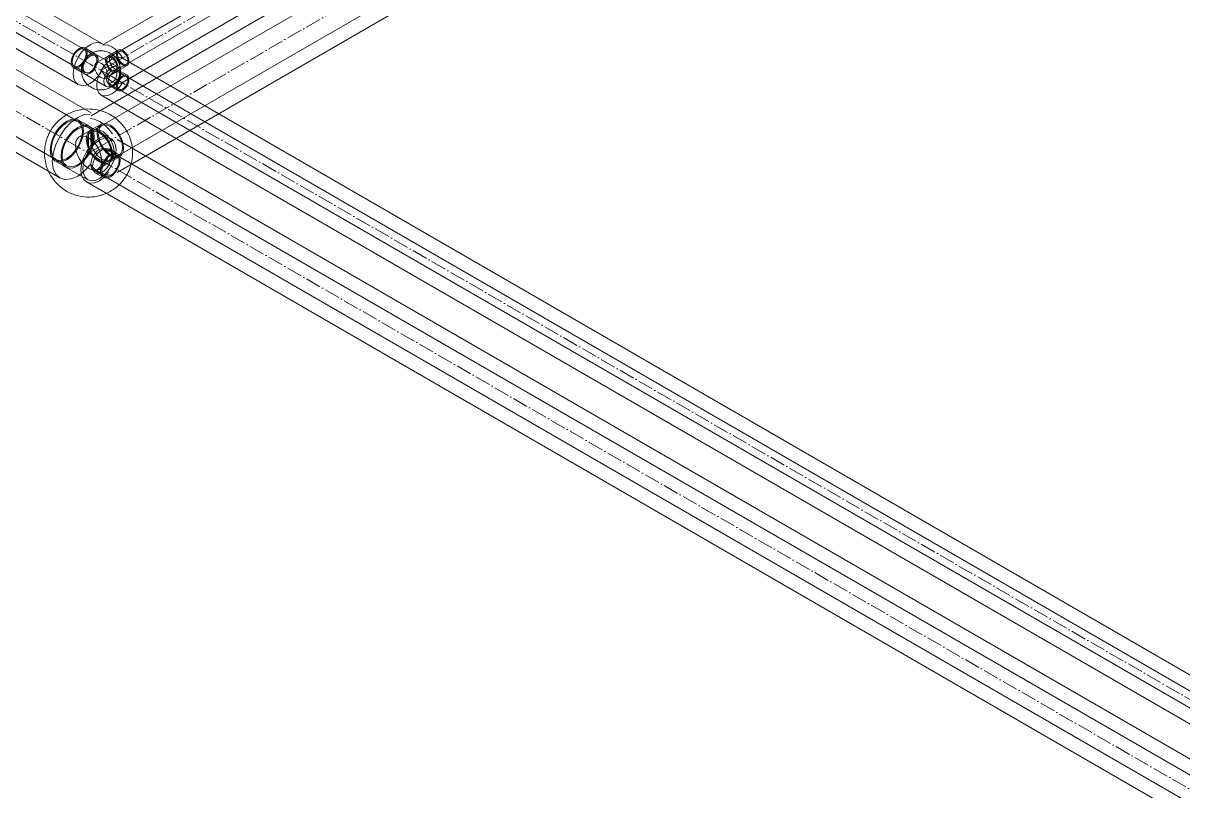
# Model space of a CAD drawing. Header units: millimetres. Extents: x -88595 to 880822, y -1054509 to -148035.
# Drawn here: x 384491 to 385244, y -326988 to -326490 of the extents above; entities that cross this region are included whole.
import ezdxf

# ---------------------------------------------------------------- set-up
doc = ezdxf.new("R2010")
doc.units = ezdxf.units.MM
doc.linetypes.add('$12$ADSK_Осевая', pattern=[14, 10, -2, 0, -2])
for name, color, linetype, lineweight in [('Изоляция', 7, 'Continuous', 18), ('Трубопровод', 7, 'Continuous', 18), ('Трубопроводы', 7, 'Continuous', 18)]:
    doc.layers.add(name, color=color, linetype=linetype, lineweight=lineweight)

# ---------------------------------------------------------------- blocks, each defined once
blk = doc.blocks.new('$0$ADSK_МедьПайка_Тройник - Тройник медный-3268774-В_ОВ3_1')
at = {"layer": 'Трубопроводы', "color": 134, "true_color": 0x00a6a6}
for p, q in [((15267.19, 7641.23), (15261.89, 7644.3)), ((15267.69, 7642.09), (15262.39, 7645.15)), ((15269.46, 7641.07), (15267.69, 7642.09)), ((15276.98, 7642.4), (15269.91, 7638.32)), ((15269.91, 7638.32), (15262.84, 7634.24)), ((15268.96, 7640.21), (15267.19, 7641.23)), ((15270.7, 7638.53), (15268.89, 7637.49)), ((15268.89, 7637.49), (15268.89, 7626.36)), ((15283.6, 7632.91), (15269.46, 7641.07)), ((15270.66, 7636.9), (15271.32, 7637.28)), ((15270.66, 7628.99), (15270.66, 7636.9)), ((15277.48, 7641.55), (15272.17, 7638.48)), ((15268.89, 7626.36), (15270.7, 7627.41)), ((15271.32, 7629.38), (15270.66, 7628.99)), ((15247.61, 7619.55), (15252.91, 7616.49)), ((15281.7, 7625.53), (15279.93, 7626.55)), ((15287, 7622.47), (15281.7, 7625.53)), ((15282.01, 7617.36), (15289.08, 7621.45)), ((15287.5, 7623.33), (15282.19, 7626.39)), ((15283.28, 7619.24), (15288.59, 7622.3)), ((15247.11, 7618.7), (15252.41, 7615.63)), ((15252.41, 7615.63), (15254.18, 7614.61)), ((15252.91, 7616.49), (15254.68, 7615.47)), ((15254.18, 7614.61), (15268.32, 7606.45)), ((15271.99, 7612.8), (15273.76, 7611.78)), ((15274.94, 7613.28), (15282.01, 7617.36)), ((15273.26, 7610.92), (15278.57, 7607.86)), ((15273.76, 7611.78), (15279.06, 7608.72))]:
    blk.add_line(p, q, dxfattribs=at)
for points in [[(15297.46, 7623.76, 0), (15297.44, 7624.77, 0), (15297.39, 7625.82, 0), (15297.29, 7626.92, 0), (15297.14, 7628.05, 0), (15296.93, 7629.24, 0), (15296.66, 7630.47, 0), (15296.32, 7631.74, 0), (15295.91, 7633.05, 0), (15295.4, 7634.41, 0), (15294.8, 7635.79, 0), (15294.1, 7637.2, 0), (15293.29, 7638.63, 0), (15292.35, 7640.06, 0), (15291.3, 7641.48, 0), (15290.12, 7642.88, 0), (15288.82, 7644.23, 0), (15287.4, 7645.52, 0), (15285.87, 7646.73, 0), (15284.25, 7647.85, 0), (15282.55, 7648.86, 0), (15280.78, 7649.74, 0), (15278.97, 7650.49, 0), (15277.15, 7651.11, 0), (15275.32, 7651.6, 0), (15273.52, 7651.95, 0), (15271.75, 7652.19, 0), (15270.03, 7652.31, 0), (15268.36, 7652.32, 0), (15266.77, 7652.25, 0), (15265.25, 7652.1, 0), (15263.81, 7651.87, 0), (15262.44, 7651.59, 0), (15261.15, 7651.26, 0), (15259.93, 7650.89, 0), (15258.78, 7650.48, 0), (15257.71, 7650.05, 0), (15256.69, 7649.59, 0), (15255.74, 7649.12, 0), (15254.84, 7648.64, 0), (15253.99, 7648.14, 0), (15253.2, 7647.63, 0), (15252.45, 7647.12, 0), (15251.74, 7646.61, 0), (15251.06, 7646.09, 0), (15250.43, 7645.56, 0), (15249.83, 7645.04, 0), (15249.25, 7644.51, 0), (15248.71, 7643.98, 0), (15248.19, 7643.45, 0), (15247.7, 7642.92, 0), (15247.23, 7642.39, 0), (15246.78, 7641.85, 0), (15246.35, 7641.31, 0), (15245.94, 7640.77, 0), (15245.54, 7640.23, 0), (15245.17, 7639.68, 0), (15244.8, 7639.12, 0), (15244.45, 7638.56, 0), (15244.12, 7637.99, 0), (15243.8, 7637.41, 0), (15243.49, 7636.83, 0), (15243.19, 7636.23, 0), (15242.9, 7635.63, 0), (15242.63, 7635.01, 0), (15242.37, 7634.38, 0), (15242.12, 7633.74, 0), (15241.88, 7633.08, 0), (15241.66, 7632.4, 0), (15241.45, 7631.7, 0), (15241.25, 7630.99, 0), (15241.07, 7630.25, 0), (15240.9, 7629.48, 0), (15240.75, 7628.69, 0), (15240.62, 7627.88, 0), (15240.51, 7627.03, 0), (15240.42, 7626.15, 0), (15240.36, 7625.24, 0), (15240.33, 7624.29, 0), (15240.32, 7623.76, 0)], [(15243.95, 7625.69, 0), (15244.32, 7629.13, 0), (15245.39, 7632.76, 0), (15247.11, 7636.33, 0), (15249.35, 7639.61, 0), (15251.95, 7642.36, 0), (15254.75, 7644.4, 0), (15257.54, 7645.59, 0), (15260.15, 7645.84, 0), (15262.39, 7645.15, 0), (15264.1, 7643.56, 0), (15265.18, 7641.18, 0), (15265.55, 7638.16, 0)], [(15264.85, 7637.76, 0), (15264.51, 7640.58, 0), (15263.5, 7642.81, 0), (15261.89, 7644.3, 0), (15259.8, 7644.94, 0), (15257.36, 7644.7, 0), (15254.75, 7643.59, 0), (15252.13, 7641.68, 0), (15249.7, 7639.11, 0), (15247.61, 7636.05, 0), (15246, 7632.71, 0), (15244.99, 7629.31, 0), (15244.65, 7626.09, 0)], [(15274.48, 7636.86, 0), (15274.77, 7639.25, 0), (15275.62, 7641.14, 0), (15276.98, 7642.4, 0), (15278.76, 7642.95, 0), (15280.82, 7642.75, 0), (15283.03, 7641.8, 0), (15285.25, 7640.19, 0), (15287.31, 7638.01, 0), (15289.08, 7635.42, 0), (15290.44, 7632.59, 0), (15291.3, 7629.71, 0), (15291.59, 7626.98, 0)], [(15290.89, 7627.39, 0), (15290.62, 7629.89, 0), (15289.84, 7632.53, 0), (15288.59, 7635.13, 0), (15286.96, 7637.51, 0), (15285.07, 7639.51, 0), (15283.03, 7641, 0), (15281, 7641.86, 0), (15279.11, 7642.05, 0), (15277.48, 7641.55, 0), (15276.23, 7640.39, 0), (15275.44, 7638.65, 0), (15275.18, 7636.46, 0)], [(15265.55, 7638.16, 0), (15265.18, 7634.72, 0), (15264.1, 7631.09, 0), (15262.39, 7627.52, 0), (15260.15, 7624.24, 0), (15257.54, 7621.49, 0), (15254.75, 7619.45, 0), (15251.95, 7618.26, 0), (15249.35, 7618.01, 0), (15247.11, 7618.7, 0), (15245.39, 7620.29, 0), (15244.32, 7622.67, 0), (15243.95, 7625.69, 0)], [(15244.65, 7626.09, 0), (15244.99, 7623.27, 0), (15246, 7621.04, 0), (15247.61, 7619.55, 0), (15249.7, 7618.91, 0), (15252.13, 7619.15, 0), (15254.75, 7620.26, 0), (15257.36, 7622.17, 0), (15259.8, 7624.74, 0), (15261.89, 7627.8, 0), (15263.5, 7631.14, 0), (15264.51, 7634.54, 0), (15264.85, 7637.76, 0)], [(15251.02, 7621.61, 0), (15251.39, 7625.05, 0), (15252.47, 7628.68, 0), (15254.18, 7632.25, 0), (15256.42, 7635.53, 0), (15259.02, 7638.28, 0), (15261.82, 7640.31, 0), (15264.62, 7641.5, 0), (15267.22, 7641.76, 0), (15269.46, 7641.07, 0), (15271.17, 7639.48, 0), (15272.25, 7637.09, 0), (15272.62, 7634.08, 0)], [(15272.62, 7634.08, 0), (15272.25, 7637.09, 0), (15271.17, 7639.48, 0), (15269.46, 7641.07, 0), (15267.22, 7641.76, 0), (15264.62, 7641.5, 0), (15261.82, 7640.31, 0), (15259.02, 7638.28, 0), (15256.42, 7635.53, 0), (15254.18, 7632.25, 0), (15252.47, 7628.68, 0), (15251.39, 7625.05, 0), (15251.02, 7621.61, 0)], [(15251.72, 7622.01, 0), (15252.06, 7625.23, 0), (15253.07, 7628.62, 0), (15254.68, 7631.97, 0), (15256.77, 7635.03, 0), (15259.21, 7637.6, 0), (15261.82, 7639.51, 0), (15264.43, 7640.62, 0), (15266.87, 7640.86, 0), (15268.96, 7640.21, 0), (15270.57, 7638.72, 0), (15271.58, 7636.49, 0), (15271.92, 7633.67, 0)], [(15277.45, 7618.82, 0), (15277.16, 7621.55, 0), (15276.3, 7624.42, 0), (15274.94, 7627.25, 0), (15273.17, 7629.85, 0), (15271.11, 7632.02, 0), (15268.89, 7633.64, 0), (15266.68, 7634.58, 0), (15264.61, 7634.79, 0), (15262.84, 7634.24, 0), (15261.48, 7632.98, 0), (15260.63, 7631.09, 0), (15260.33, 7628.7, 0)], [(15267.41, 7632.78, 0), (15267.7, 7635.17, 0), (15268.55, 7637.06, 0), (15269.91, 7638.32, 0), (15271.68, 7638.87, 0), (15273.75, 7638.66, 0), (15275.96, 7637.72, 0), (15278.18, 7636.11, 0), (15280.24, 7633.93, 0), (15282.01, 7631.34, 0), (15283.37, 7628.5, 0), (15284.23, 7625.63, 0), (15284.52, 7622.9, 0)], [(15284.52, 7622.9, 0), (15284.24, 7625.55, 0), (15283.43, 7628.34, 0), (15282.15, 7631.1, 0), (15280.46, 7633.65, 0), (15278.48, 7635.83, 0), (15276.34, 7637.49, 0), (15274.18, 7638.53, 0), (15272.13, 7638.89, 0), (15270.33, 7638.53, 0), (15268.89, 7637.49, 0)], [(15270.44, 7634.53, 0), (15270.46, 7636.36, 0), (15270.55, 7637.7, 0), (15270.7, 7638.53, 0)], [(15270.7, 7627.41, 0), (15270.55, 7629.89, 0), (15270.46, 7632.32, 0), (15270.44, 7634.53, 0)], [(15270.66, 7636.9, 0), (15271.7, 7638.16, 0), (15273.1, 7638.86, 0), (15274.77, 7638.97, 0), (15276.62, 7638.48, 0), (15278.54, 7637.42, 0), (15280.41, 7635.85, 0), (15282.11, 7633.86, 0), (15283.56, 7631.57, 0), (15284.66, 7629.12, 0), (15285.35, 7626.66, 0), (15285.59, 7624.33, 0)], [(15270.7, 7638.53, 0), (15271.04, 7637.93, 0), (15271.32, 7637.28, 0)], [(15271.32, 7637.28, 0), (15271.18, 7635.97, 0), (15271.14, 7634.13, 0)], [(15291.59, 7626.98, 0), (15291.3, 7624.6, 0), (15290.44, 7622.71, 0), (15289.08, 7621.45, 0), (15287.31, 7620.9, 0), (15285.25, 7621.1, 0), (15283.03, 7622.05, 0), (15280.82, 7623.66, 0), (15278.76, 7625.84, 0), (15276.98, 7628.43, 0), (15275.62, 7631.26, 0), (15274.77, 7634.14, 0), (15274.48, 7636.86, 0)], [(15275.18, 7636.46, 0), (15275.44, 7633.96, 0), (15276.23, 7631.32, 0), (15277.48, 7628.72, 0), (15279.11, 7626.34, 0), (15281, 7624.34, 0), (15283.03, 7622.85, 0), (15285.07, 7621.99, 0), (15286.96, 7621.8, 0), (15288.59, 7622.3, 0), (15289.84, 7623.46, 0), (15290.62, 7625.2, 0), (15290.89, 7627.39, 0)], [(15272.62, 7634.08, 0), (15272.25, 7630.64, 0), (15271.17, 7627.01, 0), (15269.46, 7623.43, 0), (15267.22, 7620.16, 0), (15264.62, 7617.41, 0), (15261.82, 7615.37, 0), (15259.02, 7614.18, 0), (15256.42, 7613.92, 0), (15254.18, 7614.61, 0), (15252.47, 7616.21, 0), (15251.39, 7618.59, 0), (15251.02, 7621.61, 0)], [(15251.02, 7621.61, 0), (15251.39, 7618.59, 0), (15252.47, 7616.21, 0), (15254.18, 7614.61, 0), (15256.42, 7613.92, 0), (15259.02, 7614.18, 0), (15261.82, 7615.37, 0), (15264.62, 7617.41, 0), (15267.22, 7620.16, 0), (15269.46, 7623.43, 0), (15271.17, 7627.01, 0), (15272.25, 7630.64, 0), (15272.62, 7634.08, 0)], [(15271.92, 7633.67, 0), (15271.58, 7630.46, 0), (15270.57, 7627.06, 0), (15268.96, 7623.72, 0), (15266.87, 7620.66, 0), (15264.43, 7618.09, 0), (15261.82, 7616.18, 0), (15259.21, 7615.07, 0), (15256.77, 7614.83, 0), (15254.68, 7615.47, 0), (15253.07, 7616.96, 0), (15252.06, 7619.19, 0), (15251.72, 7622.01, 0)], [(15260.33, 7628.7, 0), (15260.63, 7625.97, 0), (15261.48, 7623.1, 0), (15262.84, 7620.27, 0), (15264.61, 7617.67, 0), (15266.68, 7615.5, 0), (15268.89, 7613.88, 0), (15271.11, 7612.94, 0), (15273.17, 7612.73, 0), (15274.94, 7613.28, 0), (15276.3, 7614.54, 0), (15277.16, 7616.43, 0), (15277.45, 7618.82, 0)], [(15286.76, 7625.91, 0), (15286.4, 7628.93, 0), (15285.32, 7631.31, 0), (15283.6, 7632.91, 0), (15281.36, 7633.6, 0), (15278.76, 7633.34, 0), (15275.96, 7632.15, 0), (15273.17, 7630.11, 0), (15270.56, 7627.36, 0), (15268.32, 7624.09, 0), (15266.61, 7620.51, 0), (15265.53, 7616.88, 0), (15265.16, 7613.44, 0)], [(15265.16, 7613.44, 0), (15265.53, 7616.88, 0), (15266.61, 7620.51, 0), (15268.32, 7624.09, 0), (15270.56, 7627.36, 0), (15273.17, 7630.11, 0), (15275.96, 7632.15, 0), (15278.76, 7633.34, 0), (15281.36, 7633.6, 0), (15283.6, 7632.91, 0), (15285.32, 7631.31, 0), (15286.4, 7628.93, 0), (15286.76, 7625.91, 0)], [(15284.52, 7622.9, 0), (15284.23, 7620.51, 0), (15283.37, 7618.62, 0), (15282.01, 7617.36, 0), (15280.24, 7616.82, 0), (15278.18, 7617.02, 0), (15275.96, 7617.96, 0), (15273.75, 7619.58, 0), (15271.68, 7621.76, 0), (15269.91, 7624.35, 0), (15268.55, 7627.18, 0), (15267.7, 7630.06, 0), (15267.41, 7632.78, 0)], [(15285.59, 7624.33, 0), (15285.35, 7622.26, 0), (15284.66, 7620.6, 0), (15283.56, 7619.42, 0), (15282.11, 7618.8, 0), (15280.41, 7618.79, 0), (15278.54, 7619.37, 0), (15276.62, 7620.52, 0), (15274.77, 7622.17, 0), (15273.1, 7624.21, 0), (15271.7, 7626.53, 0), (15270.66, 7628.99, 0)], [(15271.32, 7629.38, 0), (15271.04, 7628.4, 0), (15270.7, 7627.41, 0)], [(15271.14, 7634.13, 0), (15271.18, 7631.86, 0), (15271.32, 7629.38, 0)], [(15240.32, 7623.76, 0), (15240.34, 7622.75, 0), (15240.4, 7621.7, 0), (15240.5, 7620.6, 0), (15240.65, 7619.47, 0), (15240.85, 7618.28, 0), (15241.12, 7617.05, 0), (15241.46, 7615.78, 0), (15241.87, 7614.47, 0), (15242.38, 7613.11, 0), (15242.98, 7611.73, 0), (15243.68, 7610.32, 0), (15244.5, 7608.89, 0), (15245.43, 7607.46, 0), (15246.48, 7606.04, 0), (15247.66, 7604.64, 0), (15248.96, 7603.29, 0), (15250.38, 7602, 0), (15251.91, 7600.79, 0), (15253.53, 7599.67, 0), (15255.24, 7598.66, 0), (15257, 7597.78, 0), (15258.81, 7597.03, 0), (15260.63, 7596.41, 0), (15262.46, 7595.92, 0), (15264.27, 7595.57, 0), (15266.04, 7595.33, 0), (15267.76, 7595.21, 0), (15269.42, 7595.19, 0), (15271.01, 7595.27, 0), (15272.53, 7595.42, 0), (15273.97, 7595.65, 0), (15275.34, 7595.93, 0), (15276.63, 7596.26, 0), (15277.85, 7596.63, 0), (15279, 7597.04, 0), (15280.08, 7597.47, 0), (15281.09, 7597.93, 0), (15282.04, 7598.4, 0), (15282.94, 7598.88, 0), (15283.79, 7599.38, 0), (15284.59, 7599.89, 0), (15285.34, 7600.4, 0), (15286.05, 7600.91, 0), (15286.72, 7601.43, 0), (15287.35, 7601.96, 0), (15287.96, 7602.48, 0), (15288.53, 7603.01, 0), (15289.07, 7603.54, 0), (15289.59, 7604.07, 0), (15290.08, 7604.6, 0), (15290.55, 7605.13, 0), (15291, 7605.67, 0), (15291.43, 7606.21, 0), (15291.84, 7606.75, 0), (15292.24, 7607.29, 0), (15292.62, 7607.84, 0), (15292.98, 7608.4, 0), (15293.33, 7608.96, 0), (15293.66, 7609.53, 0), (15293.99, 7610.11, 0), (15294.3, 7610.69, 0), (15294.59, 7611.28, 0), (15294.88, 7611.89, 0), (15295.15, 7612.51, 0), (15295.41, 7613.14, 0), (15295.66, 7613.78, 0), (15295.9, 7614.44, 0), (15296.12, 7615.12, 0), (15296.33, 7615.82, 0), (15296.53, 7616.53, 0), (15296.71, 7617.27, 0), (15296.88, 7618.04, 0), (15297.03, 7618.83, 0), (15297.16, 7619.64, 0), (15297.27, 7620.49, 0), (15297.36, 7621.37, 0), (15297.42, 7622.28, 0), (15297.46, 7623.23, 0), (15297.46, 7623.76, 0)], [(15265.16, 7613.44, 0), (15265.53, 7610.43, 0), (15266.61, 7608.04, 0), (15268.32, 7606.45, 0), (15270.56, 7605.76, 0), (15273.17, 7606.02, 0), (15275.96, 7607.21, 0), (15278.76, 7609.24, 0), (15281.36, 7611.99, 0), (15283.6, 7615.27, 0), (15285.32, 7618.84, 0), (15286.4, 7622.47, 0), (15286.76, 7625.91, 0)], [(15286.76, 7625.91, 0), (15286.4, 7622.47, 0), (15285.32, 7618.84, 0), (15283.6, 7615.27, 0), (15281.36, 7611.99, 0), (15278.76, 7609.24, 0), (15275.96, 7607.21, 0), (15273.17, 7606.02, 0), (15270.56, 7605.76, 0), (15268.32, 7606.45, 0), (15266.61, 7608.04, 0), (15265.53, 7610.43, 0), (15265.16, 7613.44, 0)], [(15268.89, 7626.36, 0), (15270.33, 7623.66, 0), (15272.13, 7621.22, 0), (15274.18, 7619.21, 0), (15276.34, 7617.75, 0), (15278.48, 7616.95, 0), (15280.46, 7616.84, 0), (15282.15, 7617.44, 0), (15283.43, 7618.72, 0), (15284.24, 7620.58, 0), (15284.52, 7622.9, 0)], [(15281.58, 7622.92, 0), (15281.39, 7624.49, 0), (15280.82, 7625.73, 0), (15279.93, 7626.55, 0), (15278.77, 7626.91, 0), (15277.42, 7626.78, 0), (15275.96, 7626.16, 0), (15274.51, 7625.1, 0), (15273.15, 7623.67, 0), (15271.99, 7621.97, 0), (15271.1, 7620.11, 0), (15270.54, 7618.22, 0), (15270.35, 7616.44, 0)], [(15270.35, 7616.44, 0), (15270.54, 7614.87, 0), (15271.1, 7613.63, 0), (15271.99, 7612.8, 0), (15273.15, 7612.44, 0), (15274.51, 7612.58, 0), (15275.96, 7613.19, 0), (15277.42, 7614.25, 0), (15278.77, 7615.68, 0), (15279.93, 7617.39, 0), (15280.82, 7619.24, 0), (15281.39, 7621.13, 0), (15281.58, 7622.92, 0)], [(15271.42, 7615.01, 0), (15271.8, 7617.72, 0), (15272.89, 7620.55, 0), (15274.57, 7623.15, 0), (15276.63, 7625.2, 0), (15278.83, 7626.47, 0), (15280.89, 7626.79, 0), (15282.57, 7626.14, 0), (15283.66, 7624.57, 0), (15284.04, 7622.3, 0)], [(15284.04, 7622.3, 0), (15283.66, 7619.59, 0), (15282.57, 7616.76, 0), (15280.89, 7614.17, 0), (15278.83, 7612.11, 0), (15276.63, 7610.84, 0), (15274.57, 7610.52, 0), (15272.89, 7611.18, 0), (15271.8, 7612.74, 0), (15271.42, 7615.01, 0)], [(15289.35, 7619.24, 0), (15289.13, 7621, 0), (15288.5, 7622.4, 0), (15287.5, 7623.33, 0), (15286.19, 7623.73, 0), (15284.67, 7623.58, 0), (15283.03, 7622.89, 0), (15281.4, 7621.69, 0), (15279.88, 7620.09, 0), (15278.57, 7618.17, 0), (15277.56, 7616.08, 0), (15276.93, 7613.96, 0), (15276.72, 7611.95, 0)], [(15277.42, 7612.35, 0), (15277.61, 7614.14, 0), (15278.17, 7616.03, 0), (15279.06, 7617.89, 0), (15280.23, 7619.59, 0), (15281.58, 7621.02, 0), (15283.03, 7622.08, 0), (15284.49, 7622.7, 0), (15285.84, 7622.83, 0), (15287, 7622.47, 0), (15287.9, 7621.64, 0), (15288.46, 7620.4, 0), (15288.65, 7618.84, 0)], [(15276.72, 7611.95, 0), (15276.93, 7610.19, 0), (15277.56, 7608.79, 0), (15278.57, 7607.86, 0), (15279.88, 7607.46, 0), (15281.4, 7607.61, 0), (15283.03, 7608.3, 0), (15284.67, 7609.5, 0), (15286.19, 7611.1, 0), (15287.5, 7613.02, 0), (15288.5, 7615.11, 0), (15289.13, 7617.23, 0), (15289.35, 7619.24, 0)], [(15288.65, 7618.84, 0), (15288.46, 7617.05, 0), (15287.9, 7615.16, 0), (15287, 7613.3, 0), (15285.84, 7611.6, 0), (15284.49, 7610.17, 0), (15283.03, 7609.11, 0), (15281.58, 7608.49, 0), (15280.23, 7608.36, 0), (15279.06, 7608.72, 0), (15278.17, 7609.55, 0), (15277.61, 7610.79, 0), (15277.42, 7612.35, 0)]]:
    blk.add_polyline3d(points, dxfattribs=at)
blk = doc.blocks.new('$0$ADSK_МедьПайка_Тройник - Тройник медный-3268760-В_ОВ3_1')
at = {"layer": 'Трубопроводы', "color": 190, "true_color": 0x8000ff}
for p, q in [((15271.23, 7687.97), (15265.93, 7691.03)), ((15271.73, 7688.83), (15266.42, 7691.89)), ((15273, 7686.95), (15271.23, 7687.97)), ((15273.49, 7687.81), (15271.73, 7688.83)), ((15287.64, 7679.64), (15273.49, 7687.81)), ((15288.16, 7690.52), (15281.09, 7686.43)), ((15288.66, 7689.66), (15283.35, 7686.6)), ((15259.58, 7680.04), (15264.88, 7676.97)), ((15281.09, 7686.43), (15274.02, 7682.35)), ((15286.84, 7676.47), (15293.91, 7680.56)), ((15288.11, 7678.35), (15293.42, 7681.41)), ((15259.08, 7679.18), (15264.39, 7676.12)), ((15264.39, 7676.12), (15266.15, 7675.1)), ((15264.88, 7676.97), (15266.65, 7675.95)), ((15266.15, 7675.1), (15280.3, 7666.93)), ((15279.77, 7672.39), (15286.84, 7676.47)), ((15288.11, 7676.39), (15286.35, 7677.41)), ((15293.42, 7673.33), (15288.11, 7676.39)), ((15293.91, 7674.19), (15288.61, 7677.25)), ((15289.59, 7675.97), (15288.89, 7678.01)), ((15281.59, 7669.17), (15283.35, 7668.15)), ((15282.34, 7666.66), (15284.46, 7667.07)), ((15282.86, 7667.29), (15288.16, 7664.23)), ((15283.35, 7668.15), (15288.66, 7665.08))]:
    blk.add_line(p, q, dxfattribs=at)
for points in [[(15257.56, 7682.54, 0), (15257.74, 7684.19, 0), (15258.26, 7685.94, 0), (15259.08, 7687.65, 0), (15260.16, 7689.23, 0), (15261.41, 7690.55, 0), (15262.75, 7691.53, 0), (15264.1, 7692.1, 0), (15265.35, 7692.22, 0), (15266.42, 7691.89, 0), (15267.25, 7691.13, 0), (15267.77, 7689.98, 0), (15267.94, 7688.53, 0)], [(15267.94, 7688.53, 0), (15267.77, 7686.88, 0), (15267.25, 7685.13, 0), (15266.42, 7683.42, 0), (15265.35, 7681.84, 0), (15264.1, 7680.52, 0), (15262.75, 7679.54, 0), (15261.41, 7678.97, 0), (15260.16, 7678.85, 0), (15259.08, 7679.18, 0), (15258.26, 7679.94, 0), (15257.74, 7681.09, 0), (15257.56, 7682.54, 0)], [(15267.24, 7688.13, 0), (15267.09, 7689.38, 0), (15266.64, 7690.37, 0), (15265.93, 7691.03, 0), (15265, 7691.32, 0), (15263.91, 7691.21, 0), (15262.75, 7690.72, 0), (15261.59, 7689.87, 0), (15260.51, 7688.73, 0), (15259.58, 7687.37, 0), (15258.86, 7685.88, 0), (15258.42, 7684.37, 0), (15258.26, 7682.94, 0)], [(15258.26, 7682.94, 0), (15258.42, 7681.69, 0), (15258.86, 7680.7, 0), (15259.58, 7680.04, 0), (15260.51, 7679.75, 0), (15261.59, 7679.86, 0), (15262.75, 7680.35, 0), (15263.91, 7681.2, 0), (15265, 7682.34, 0), (15265.93, 7683.7, 0), (15266.64, 7685.19, 0), (15267.09, 7686.7, 0), (15267.24, 7688.13, 0)], [(15289.59, 7677.37, 0), (15289.59, 7677.82, 0), (15289.56, 7678.29, 0), (15289.52, 7678.77, 0), (15289.45, 7679.28, 0), (15289.36, 7679.81, 0), (15289.24, 7680.35, 0), (15289.09, 7680.92, 0), (15288.9, 7681.5, 0), (15288.68, 7682.1, 0), (15288.41, 7682.72, 0), (15288.1, 7683.35, 0), (15287.74, 7683.98, 0), (15287.32, 7684.62, 0), (15286.86, 7685.25, 0), (15286.33, 7685.87, 0), (15285.75, 7686.47, 0), (15285.12, 7687.04, 0), (15284.44, 7687.58, 0), (15283.72, 7688.08, 0), (15282.96, 7688.53, 0), (15282.18, 7688.92, 0), (15281.38, 7689.25, 0), (15280.57, 7689.53, 0), (15279.75, 7689.74, 0), (15278.95, 7689.9, 0), (15278.16, 7690.01, 0), (15277.4, 7690.06, 0), (15276.66, 7690.07, 0), (15275.95, 7690.04, 0), (15275.28, 7689.97, 0), (15274.64, 7689.87, 0), (15274.03, 7689.74, 0), (15273.45, 7689.6, 0), (15272.91, 7689.43, 0), (15272.4, 7689.25, 0), (15271.92, 7689.06, 0), (15271.47, 7688.85, 0), (15271.05, 7688.64, 0), (15270.65, 7688.43, 0), (15270.27, 7688.21, 0), (15269.92, 7687.98, 0), (15269.58, 7687.76, 0), (15269.27, 7687.53, 0), (15268.97, 7687.3, 0), (15268.69, 7687.06, 0), (15268.42, 7686.83, 0), (15268.17, 7686.6, 0), (15267.92, 7686.36, 0), (15267.69, 7686.13, 0), (15267.48, 7685.89, 0), (15267.27, 7685.65, 0), (15267.07, 7685.41, 0), (15266.88, 7685.17, 0), (15266.69, 7684.93, 0), (15266.52, 7684.69, 0), (15266.35, 7684.45, 0), (15266.19, 7684.2, 0), (15266.03, 7683.95, 0), (15265.88, 7683.7, 0), (15265.74, 7683.44, 0), (15265.6, 7683.18, 0), (15265.47, 7682.92, 0), (15265.34, 7682.65, 0), (15265.22, 7682.37, 0), (15265.11, 7682.09, 0), (15264.99, 7681.81, 0), (15264.89, 7681.51, 0), (15264.79, 7681.21, 0), (15264.7, 7680.9, 0), (15264.61, 7680.58, 0), (15264.53, 7680.25, 0), (15264.45, 7679.91, 0), (15264.39, 7679.56, 0), (15264.33, 7679.2, 0), (15264.28, 7678.82, 0), (15264.24, 7678.43, 0), (15264.21, 7678.03, 0), (15264.2, 7677.61, 0), (15264.19, 7677.37, 0)], [(15264.63, 7678.46, 0), (15264.81, 7680.11, 0), (15265.33, 7681.85, 0), (15266.15, 7683.57, 0), (15267.23, 7685.15, 0), (15268.48, 7686.47, 0), (15269.82, 7687.45, 0), (15271.17, 7688.02, 0), (15272.42, 7688.14, 0), (15273.49, 7687.81, 0), (15274.32, 7687.04, 0), (15274.84, 7685.9, 0), (15275.01, 7684.45, 0)], [(15275.01, 7684.45, 0), (15274.84, 7685.9, 0), (15274.32, 7687.04, 0), (15273.49, 7687.81, 0), (15272.42, 7688.14, 0), (15271.17, 7688.02, 0), (15269.82, 7687.45, 0), (15268.48, 7686.47, 0), (15267.23, 7685.15, 0), (15266.15, 7683.57, 0), (15265.33, 7681.85, 0), (15264.81, 7680.11, 0), (15264.63, 7678.46, 0)], [(15265.33, 7678.86, 0), (15265.49, 7680.29, 0), (15265.94, 7681.8, 0), (15266.65, 7683.29, 0), (15267.58, 7684.65, 0), (15268.66, 7685.79, 0), (15269.82, 7686.64, 0), (15270.99, 7687.13, 0), (15272.07, 7687.24, 0), (15273, 7686.95, 0), (15273.71, 7686.29, 0), (15274.16, 7685.3, 0), (15274.31, 7684.05, 0)], [(15286.97, 7687.88, 0), (15287.11, 7689.02, 0), (15287.52, 7689.92, 0), (15288.16, 7690.52, 0), (15289, 7690.78, 0), (15289.98, 7690.68, 0), (15291.04, 7690.23, 0), (15292.09, 7689.46, 0), (15293.07, 7688.43, 0), (15293.91, 7687.2, 0), (15294.56, 7685.85, 0), (15294.96, 7684.48, 0), (15295.1, 7683.19, 0)], [(15295.1, 7683.19, 0), (15294.96, 7682.05, 0), (15294.56, 7681.16, 0), (15293.91, 7680.56, 0), (15293.07, 7680.3, 0), (15292.09, 7680.39, 0), (15291.04, 7680.84, 0), (15289.98, 7681.61, 0), (15289, 7682.64, 0), (15288.16, 7683.88, 0), (15287.52, 7685.22, 0), (15287.11, 7686.59, 0), (15286.97, 7687.88, 0)], [(15294.4, 7683.59, 0), (15294.29, 7684.66, 0), (15293.95, 7685.8, 0), (15293.42, 7686.91, 0), (15292.72, 7687.93, 0), (15291.91, 7688.79, 0), (15291.04, 7689.42, 0), (15290.17, 7689.79, 0), (15289.35, 7689.87, 0), (15288.66, 7689.66, 0), (15288.12, 7689.16, 0), (15287.79, 7688.42, 0), (15287.67, 7687.48, 0)], [(15287.67, 7687.48, 0), (15287.79, 7686.41, 0), (15288.12, 7685.28, 0), (15288.66, 7684.16, 0), (15289.35, 7683.14, 0), (15290.17, 7682.28, 0), (15291.04, 7681.65, 0), (15291.91, 7681.28, 0), (15292.72, 7681.2, 0), (15293.42, 7681.41, 0), (15293.95, 7681.91, 0), (15294.29, 7682.65, 0), (15294.4, 7683.59, 0)], [(15275.01, 7684.45, 0), (15274.84, 7682.8, 0), (15274.32, 7681.05, 0), (15273.49, 7679.33, 0), (15272.42, 7677.76, 0), (15271.17, 7676.44, 0), (15269.82, 7675.46, 0), (15268.48, 7674.89, 0), (15267.23, 7674.76, 0), (15266.15, 7675.1, 0), (15265.33, 7675.86, 0), (15264.81, 7677.01, 0), (15264.63, 7678.46, 0)], [(15264.63, 7678.46, 0), (15264.81, 7677.01, 0), (15265.33, 7675.86, 0), (15266.15, 7675.1, 0), (15267.23, 7674.76, 0), (15268.48, 7674.89, 0), (15269.82, 7675.46, 0), (15271.17, 7676.44, 0), (15272.42, 7677.76, 0), (15273.49, 7679.33, 0), (15274.32, 7681.05, 0), (15274.84, 7682.8, 0), (15275.01, 7684.45, 0)], [(15274.31, 7684.05, 0), (15274.16, 7682.62, 0), (15273.71, 7681.11, 0), (15273, 7679.62, 0), (15272.07, 7678.26, 0), (15270.99, 7677.12, 0), (15269.82, 7676.27, 0), (15268.66, 7675.77, 0), (15267.58, 7675.67, 0), (15266.65, 7675.95, 0), (15265.94, 7676.62, 0), (15265.49, 7677.61, 0), (15265.33, 7678.86, 0)], [(15280.96, 7675.02, 0), (15280.82, 7676.32, 0), (15280.42, 7677.69, 0), (15279.77, 7679.03, 0), (15278.93, 7680.26, 0), (15277.95, 7681.3, 0), (15276.89, 7682.07, 0), (15275.84, 7682.51, 0), (15274.86, 7682.61, 0), (15274.02, 7682.35, 0), (15273.37, 7681.75, 0), (15272.97, 7680.85, 0), (15272.83, 7679.72, 0)], [(15272.83, 7679.72, 0), (15272.97, 7678.42, 0), (15273.37, 7677.06, 0), (15274.02, 7675.71, 0), (15274.86, 7674.48, 0), (15275.84, 7673.44, 0), (15276.89, 7672.68, 0), (15277.95, 7672.23, 0), (15278.93, 7672.13, 0), (15279.77, 7672.39, 0), (15280.42, 7672.99, 0), (15280.82, 7673.89, 0), (15280.96, 7675.02, 0)], [(15289.16, 7676.28, 0), (15288.98, 7677.73, 0), (15288.46, 7678.88, 0), (15287.64, 7679.64, 0), (15286.56, 7679.98, 0), (15285.31, 7679.85, 0), (15283.97, 7679.28, 0), (15282.62, 7678.3, 0), (15281.37, 7676.98, 0), (15280.3, 7675.41, 0), (15279.47, 7673.69, 0), (15278.95, 7671.94, 0), (15278.78, 7670.29, 0)], [(15278.78, 7670.29, 0), (15278.95, 7671.94, 0), (15279.47, 7673.69, 0), (15280.3, 7675.41, 0), (15281.37, 7676.98, 0), (15282.62, 7678.3, 0), (15283.97, 7679.28, 0), (15285.31, 7679.85, 0), (15286.56, 7679.98, 0), (15287.64, 7679.64, 0), (15288.46, 7678.88, 0), (15288.98, 7677.73, 0), (15289.16, 7676.28, 0)], [(15288.03, 7679.11, 0), (15287.89, 7680.4, 0), (15287.49, 7681.77, 0), (15286.84, 7683.11, 0), (15286, 7684.35, 0), (15285.02, 7685.38, 0), (15283.97, 7686.15, 0), (15282.91, 7686.6, 0), (15281.93, 7686.69, 0), (15281.09, 7686.43, 0), (15280.44, 7685.83, 0), (15280.04, 7684.94, 0), (15279.9, 7683.8, 0)], [(15279.9, 7683.8, 0), (15280.04, 7684.94, 0), (15280.44, 7685.83, 0), (15281.09, 7686.43, 0), (15281.93, 7686.69, 0), (15282.91, 7686.6, 0), (15283.97, 7686.15, 0), (15285.02, 7685.38, 0), (15286, 7684.35, 0), (15286.84, 7683.11, 0), (15287.49, 7681.77, 0), (15287.89, 7680.4, 0), (15288.03, 7679.11, 0)], [(15279.9, 7683.8, 0), (15280.04, 7682.51, 0), (15280.44, 7681.14, 0), (15281.09, 7679.79, 0), (15281.93, 7678.56, 0), (15282.91, 7677.53, 0), (15283.97, 7676.76, 0), (15285.02, 7676.31, 0), (15286, 7676.21, 0), (15286.84, 7676.47, 0), (15287.49, 7677.07, 0), (15287.89, 7677.97, 0), (15288.03, 7679.11, 0)], [(15288.03, 7679.11, 0), (15287.89, 7677.97, 0), (15287.49, 7677.07, 0), (15286.84, 7676.47, 0), (15286, 7676.21, 0), (15285.02, 7676.31, 0), (15283.97, 7676.76, 0), (15282.91, 7677.53, 0), (15281.93, 7678.56, 0), (15281.09, 7679.79, 0), (15280.44, 7681.14, 0), (15280.04, 7682.51, 0), (15279.9, 7683.8, 0)], [(15282.37, 7684.42, 0), (15282.48, 7685.36, 0), (15282.82, 7686.1, 0), (15283.35, 7686.6, 0), (15284.05, 7686.81, 0), (15284.86, 7686.73, 0), (15285.73, 7686.36, 0), (15286.6, 7685.72, 0), (15287.42, 7684.87, 0), (15288.11, 7683.85, 0), (15288.65, 7682.73, 0), (15288.98, 7681.6, 0), (15289.1, 7680.53, 0)], [(15289.1, 7680.53, 0), (15288.98, 7679.59, 0), (15288.65, 7678.85, 0), (15288.11, 7678.35, 0), (15287.42, 7678.14, 0), (15286.6, 7678.22, 0), (15285.73, 7678.59, 0), (15284.86, 7679.22, 0), (15284.05, 7680.08, 0), (15283.35, 7681.1, 0), (15282.82, 7682.21, 0), (15282.48, 7683.34, 0), (15282.37, 7684.42, 0)], [(15264.19, 7677.37, 0), (15264.2, 7676.92, 0), (15264.23, 7676.45, 0), (15264.27, 7675.97, 0), (15264.34, 7675.46, 0), (15264.43, 7674.94, 0), (15264.55, 7674.39, 0), (15264.7, 7673.82, 0), (15264.89, 7673.24, 0), (15265.11, 7672.64, 0), (15265.38, 7672.02, 0), (15265.69, 7671.4, 0), (15266.05, 7670.76, 0), (15266.46, 7670.12, 0), (15266.93, 7669.49, 0), (15267.46, 7668.87, 0), (15268.04, 7668.27, 0), (15268.67, 7667.7, 0), (15269.35, 7667.16, 0), (15270.07, 7666.66, 0), (15270.82, 7666.22, 0), (15271.61, 7665.82, 0), (15272.41, 7665.49, 0), (15273.22, 7665.21, 0), (15274.04, 7665, 0), (15274.84, 7664.84, 0), (15275.63, 7664.73, 0), (15276.39, 7664.68, 0), (15277.13, 7664.67, 0), (15277.84, 7664.71, 0), (15278.51, 7664.77, 0), (15279.15, 7664.87, 0), (15279.76, 7665, 0), (15280.34, 7665.15, 0), (15280.88, 7665.31, 0), (15281.39, 7665.49, 0), (15281.87, 7665.68, 0), (15282.32, 7665.89, 0), (15282.74, 7666.1, 0), (15283.14, 7666.31, 0), (15283.52, 7666.53, 0), (15283.87, 7666.76, 0), (15284.21, 7666.99, 0), (15284.52, 7667.22, 0), (15284.82, 7667.45, 0), (15285.1, 7667.68, 0), (15285.37, 7667.91, 0), (15285.62, 7668.15, 0), (15285.87, 7668.38, 0), (15286.1, 7668.62, 0), (15286.31, 7668.85, 0), (15286.52, 7669.09, 0), (15286.72, 7669.33, 0), (15286.91, 7669.57, 0), (15287.1, 7669.81, 0), (15287.27, 7670.05, 0), (15287.44, 7670.3, 0), (15287.6, 7670.54, 0), (15287.76, 7670.79, 0), (15287.91, 7671.04, 0), (15288.05, 7671.3, 0), (15288.19, 7671.56, 0), (15288.32, 7671.83, 0), (15288.45, 7672.09, 0), (15288.57, 7672.37, 0), (15288.68, 7672.65, 0), (15288.8, 7672.94, 0), (15288.9, 7673.23, 0), (15289, 7673.53, 0), (15289.09, 7673.84, 0), (15289.18, 7674.16, 0), (15289.26, 7674.49, 0), (15289.34, 7674.83, 0), (15289.4, 7675.18, 0), (15289.46, 7675.54, 0), (15289.51, 7675.92, 0), (15289.55, 7676.31, 0), (15289.58, 7676.71, 0), (15289.59, 7677.14, 0), (15289.59, 7677.37, 0)], [(15278.78, 7670.29, 0), (15278.95, 7668.84, 0), (15279.47, 7667.7, 0), (15280.3, 7666.93, 0), (15281.37, 7666.6, 0), (15282.62, 7666.72, 0), (15283.97, 7667.3, 0), (15285.31, 7668.27, 0), (15286.56, 7669.6, 0), (15287.64, 7671.17, 0), (15288.46, 7672.89, 0), (15288.98, 7674.63, 0), (15289.16, 7676.28, 0)], [(15289.16, 7676.28, 0), (15288.98, 7674.63, 0), (15288.46, 7672.89, 0), (15287.64, 7671.17, 0), (15286.56, 7669.6, 0), (15285.31, 7668.27, 0), (15283.97, 7667.3, 0), (15282.62, 7666.72, 0), (15281.37, 7666.6, 0), (15280.3, 7666.93, 0), (15279.47, 7667.7, 0), (15278.95, 7668.84, 0), (15278.78, 7670.29, 0)], [(15287.33, 7675.23, 0), (15287.22, 7676.17, 0), (15286.88, 7676.91, 0), (15286.35, 7677.41, 0), (15285.65, 7677.63, 0), (15284.84, 7677.55, 0), (15283.97, 7677.17, 0), (15283.09, 7676.54, 0), (15282.28, 7675.68, 0), (15281.59, 7674.66, 0), (15281.05, 7673.55, 0), (15280.71, 7672.42, 0), (15280.6, 7671.34, 0)], [(15280.6, 7671.34, 0), (15280.71, 7670.41, 0), (15281.05, 7669.66, 0), (15281.59, 7669.17, 0), (15282.28, 7668.95, 0), (15283.09, 7669.03, 0), (15283.97, 7669.4, 0), (15284.84, 7670.04, 0), (15285.65, 7670.89, 0), (15286.35, 7671.91, 0), (15286.88, 7673.03, 0), (15287.22, 7674.16, 0), (15287.33, 7675.23, 0)], [(15281.67, 7669.92, 0), (15281.91, 7671.67, 0), (15282.62, 7673.49, 0), (15283.7, 7675.16, 0), (15285.03, 7676.48, 0), (15286.44, 7677.3, 0), (15287.77, 7677.51, 0), (15288.85, 7677.08, 0), (15289.55, 7676.08, 0), (15289.8, 7674.61, 0)], [(15289.8, 7674.61, 0), (15289.55, 7672.87, 0), (15288.85, 7671.05, 0), (15287.77, 7669.38, 0), (15286.44, 7668.05, 0), (15285.03, 7667.24, 0), (15283.7, 7667.03, 0), (15282.62, 7667.45, 0), (15281.91, 7668.46, 0), (15281.67, 7669.92, 0)], [(15295.1, 7671.55, 0), (15294.96, 7672.69, 0), (15294.56, 7673.59, 0), (15293.91, 7674.19, 0), (15293.07, 7674.45, 0), (15292.09, 7674.35, 0), (15291.04, 7673.9, 0), (15289.98, 7673.13, 0), (15289, 7672.1, 0), (15288.16, 7670.87, 0), (15287.52, 7669.52, 0), (15287.11, 7668.15, 0), (15286.97, 7666.86, 0)], [(15287.67, 7667.26, 0), (15287.79, 7668.33, 0), (15288.12, 7669.47, 0), (15288.66, 7670.58, 0), (15289.35, 7671.6, 0), (15290.17, 7672.46, 0), (15291.04, 7673.09, 0), (15291.91, 7673.46, 0), (15292.72, 7673.54, 0), (15293.42, 7673.33, 0), (15293.95, 7672.83, 0), (15294.29, 7672.09, 0), (15294.4, 7671.15, 0)], [(15286.97, 7666.86, 0), (15287.11, 7665.72, 0), (15287.52, 7664.83, 0), (15288.16, 7664.23, 0), (15289, 7663.97, 0), (15289.98, 7664.06, 0), (15291.04, 7664.51, 0), (15292.09, 7665.28, 0), (15293.07, 7666.31, 0), (15293.91, 7667.55, 0), (15294.56, 7668.89, 0), (15294.96, 7670.26, 0), (15295.1, 7671.55, 0)], [(15294.4, 7671.15, 0), (15294.29, 7670.08, 0), (15293.95, 7668.95, 0), (15293.42, 7667.83, 0), (15292.72, 7666.81, 0), (15291.91, 7665.95, 0), (15291.04, 7665.32, 0), (15290.17, 7664.95, 0), (15289.35, 7664.87, 0), (15288.66, 7665.08, 0), (15288.12, 7665.58, 0), (15287.79, 7666.32, 0), (15287.67, 7667.26, 0)]]:
    blk.add_polyline3d(points, dxfattribs=at)

msp = doc.modelspace()

# ---------------------------------------------------------------- linework, layer by layer
at = {"layer": 'Изоляция', "color": 190, "true_color": 0x8000ff}
for p, q in [((387461.76, -324818.8), (384542.56, -326504.2)), ((384555.72, -326528.39), (387472.88, -324844.16)), ((384542.37, -326503.18), (384278.89, -326351.06)), ((384263.54, -326377.65), (384527.02, -326529.76)), ((386797.44, -327806.98), (384555.72, -326512.72)), ((384541.96, -326536.55), (386786.32, -327832.34))]:
    msp.add_line(p, q, dxfattribs=at)
at = {"layer": 'Изоляция', "color": 134, "true_color": 0x00a6a6}
for p, q in [((387467.77, -324856.99), (384535.35, -326550.03)), ((384552.29, -326586.69), (387485.07, -324893.44)), ((384535.35, -326548.19), (384237.86, -326376.44)), ((384237.86, -326430.21), (384515.05, -326590.25)), ((386789.44, -327856.92), (384552.28, -326565.3)), ((384532.36, -326592.92), (386775.31, -327887.89))]:
    msp.add_line(p, q, dxfattribs=at)
at = {"layer": 'Изоляция', "color": 190, "true_color": 0x8000ff}
for points in [[(384534.69, -326503.94, 0), (384531.88, -326505.99, 0), (384529.27, -326508.75, 0), (384527.02, -326512.04, 0), (384525.29, -326515.63, 0), (384524.21, -326519.28, 0), (384523.84, -326522.74, 0)], [(384542.58, -326503.31, 0), (384540.91, -326502.61, 0), (384538.99, -326502.48, 0), (384536.89, -326502.93, 0), (384534.69, -326503.94, 0)], [(384548.84, -326505.23, 0), (384546.55, -326504.23, 0), (384544.4, -326503.91, 0), (384542.5, -326504.29, 0)], [(384555.91, -326512.84, 0), (384554.41, -326510.48, 0), (384552.69, -326508.38, 0), (384550.8, -326506.6, 0), (384548.84, -326505.23, 0)], [(384548.84, -326513.4, 0), (384550.8, -326512.5, 0), (384552.69, -326512.09, 0), (384554.41, -326512.21, 0), (384555.91, -326512.84, 0)], [(384534.69, -326529, 0), (384536.89, -326527.48, 0), (384538.99, -326525.5, 0), (384540.91, -326523.15, 0), (384542.58, -326520.52, 0)], [(384539.11, -326530.25, 0), (384539.44, -326527.15, 0), (384540.41, -326523.88, 0), (384541.96, -326520.66, 0), (384543.97, -326517.71, 0), (384546.32, -326515.24, 0), (384548.84, -326513.4, 0)], [(384523.84, -326522.74, 0), (384524.21, -326525.77, 0), (384525.29, -326528.16, 0), (384527.02, -326529.76, 0), (384529.27, -326530.46, 0), (384531.88, -326530.2, 0), (384534.69, -326529, 0)], [(384542.5, -326521.33, 0), (384544.4, -326523.91, 0), (384546.55, -326526.08, 0), (384548.84, -326527.7, 0)], [(384548.84, -326527.7, 0), (384550.8, -326528.61, 0), (384552.69, -326529.01, 0), (384554.41, -326528.9, 0), (384555.91, -326528.27, 0)], [(384548.84, -326535.87, 0), (384546.32, -326536.94, 0), (384543.97, -326537.17, 0), (384541.96, -326536.55, 0), (384540.41, -326535.12, 0), (384539.44, -326532.97, 0), (384539.11, -326530.25, 0)], [(384555.91, -326528.27, 0), (384554.41, -326530.62, 0), (384552.69, -326532.73, 0), (384550.8, -326534.5, 0), (384548.84, -326535.87, 0)]]:
    msp.add_polyline3d(points, dxfattribs=at)
at = {"layer": 'Изоляция', "color": 134, "true_color": 0x00a6a6}
for points in [[(384534.88, -326548.86, 0), (384530.93, -326549.26, 0), (384526.69, -326551.07, 0)], [(384526.69, -326551.07, 0), (384522.43, -326554.18, 0), (384518.46, -326558.37, 0), (384515.05, -326563.36, 0), (384512.43, -326568.81, 0), (384510.79, -326574.34, 0), (384510.22, -326579.59, 0)], [(384540.83, -326553.66, 0), (384537.7, -326552.26, 0), (384534.72, -326551.73, 0)], [(384549.23, -326561.67, 0), (384546.64, -326558.45, 0), (384543.81, -326555.74, 0), (384540.83, -326553.66, 0)], [(384528.85, -326585.16, 0), (384529.26, -326581.35, 0), (384530.46, -326577.32, 0), (384532.36, -326573.36, 0), (384534.84, -326569.73, 0), (384537.73, -326566.68, 0), (384540.83, -326564.41, 0)], [(384540.83, -326564.41, 0), (384543.91, -326563.1, 0), (384546.79, -326562.81, 0)], [(384510.22, -326579.59, 0), (384510.79, -326584.18, 0), (384512.43, -326587.82, 0), (384515.05, -326590.25, 0), (384518.46, -326591.3, 0), (384522.43, -326590.91, 0), (384526.69, -326589.09, 0)], [(384526.69, -326589.09, 0), (384530.93, -326586.01, 0), (384534.88, -326581.85, 0)], [(384540.83, -326592.08, 0), (384537.73, -326593.4, 0), (384534.84, -326593.68, 0), (384532.36, -326592.92, 0), (384530.46, -326591.15, 0), (384529.26, -326588.51, 0), (384528.85, -326585.16, 0)], [(384534.72, -326581.38, 0), (384537.7, -326584.29, 0), (384540.83, -326586.5, 0)], [(384540.83, -326586.5, 0), (384543.81, -326587.85, 0), (384546.64, -326588.42, 0), (384549.23, -326588.18, 0)], [(384546.79, -326586.81, 0), (384543.91, -326589.83, 0), (384540.83, -326592.08, 0)]]:
    msp.add_polyline3d(points, dxfattribs=at)
at = {"layer": 'Трубопровод', "color": 190, "true_color": 0x8000ff}
for p, q in [((387466.26, -324826.6), (384546.46, -326512.35)), ((384551.22, -326520.59), (387471.02, -324834.84)), ((384537.87, -326510.97), (384274.39, -326358.85)), ((384268.04, -326369.85), (384531.52, -326521.97)), ((386795.58, -327816.3), (384551.22, -326520.51)), ((384546.46, -326528.76), (386790.82, -327824.54))]:
    msp.add_line(p, q, dxfattribs=at)
at = {"layer": 'Трубопровод', "color": 190, "linetype": '$12$ADSK_Осевая', "true_color": 0x8000ff}
for p, q in [((384548.84, -326516.47), (387468.64, -324830.72)), ((384548.84, -326516.47), (387468.64, -324830.72)), ((384271.22, -326364.35), (384534.69, -326516.47)), ((384271.22, -326364.35), (384534.69, -326516.47)), ((384548.84, -326524.63), (386793.2, -327820.42)), ((384548.84, -326524.63), (386793.2, -327820.42))]:
    msp.add_line(p, q, dxfattribs=at)
at = {"layer": 'Трубопровод', "color": 134, "true_color": 0x00a6a6}
for p, q in [((387472.27, -324864.78), (384535.28, -326560.46)), ((384546.39, -326579.7), (387483.38, -324884.03)), ((384533.83, -326557.71), (384267.63, -326404.02)), ((384253.34, -326428.76), (384519.55, -326582.45)), ((386787.75, -327866.34), (384544.8, -326571.37)), ((384536.86, -326585.12), (386779.81, -327880.09))]:
    msp.add_line(p, q, dxfattribs=at)
at = {"layer": 'Трубопровод', "color": 134, "linetype": '$12$ADSK_Осевая', "true_color": 0x00a6a6}
for p, q in [((384540.83, -326570.08), (387477.83, -324874.4)), ((384540.83, -326570.08), (387477.83, -324874.4)), ((384526.69, -326570.08), (384260.48, -326416.39)), ((384526.69, -326570.08), (384260.48, -326416.39)), ((384540.83, -326578.25), (386783.78, -327873.22)), ((384540.83, -326578.25), (386783.78, -327873.22))]:
    msp.add_line(p, q, dxfattribs=at)
at = {"layer": 'Трубопровод', "color": 190, "true_color": 0x8000ff}
for points in [[(384534.69, -326511.29, 0), (384533.53, -326512.13, 0), (384532.45, -326513.28, 0), (384531.52, -326514.64, 0), (384530.8, -326516.12, 0), (384530.36, -326517.63, 0), (384530.2, -326519.06, 0)], [(384539.18, -326513.88, 0), (384539.03, -326512.62, 0), (384538.58, -326511.63, 0), (384537.87, -326510.97, 0), (384536.94, -326510.68, 0), (384535.86, -326510.79, 0), (384534.69, -326511.29, 0)], [(384548.84, -326512.58, 0), (384547.96, -326512.21, 0), (384547.15, -326512.13, 0), (384546.46, -326512.35, 0), (384545.92, -326512.84, 0), (384545.58, -326513.59, 0), (384545.47, -326514.53, 0)], [(384552.2, -326518.41, 0), (384552.09, -326517.34, 0), (384551.75, -326516.21, 0), (384551.22, -326515.1, 0), (384550.52, -326514.08, 0), (384549.71, -326513.22, 0), (384548.84, -326512.58, 0)], [(384530.2, -326519.06, 0), (384530.36, -326520.32, 0), (384530.8, -326521.31, 0), (384531.52, -326521.97, 0), (384532.45, -326522.26, 0), (384533.53, -326522.15, 0), (384534.69, -326521.65, 0)], [(384534.69, -326521.65, 0), (384535.86, -326520.81, 0), (384536.94, -326519.66, 0), (384537.87, -326518.3, 0), (384538.58, -326516.82, 0), (384539.03, -326515.31, 0), (384539.18, -326513.88, 0)], [(384545.47, -326514.53, 0), (384545.58, -326515.6, 0), (384545.92, -326516.73, 0), (384546.46, -326517.84, 0), (384547.15, -326518.86, 0), (384547.96, -326519.72, 0), (384548.84, -326520.36, 0)], [(384548.84, -326520.36, 0), (384549.71, -326520.73, 0), (384550.52, -326520.81, 0), (384551.22, -326520.59, 0), (384551.75, -326520.1, 0), (384552.09, -326519.35, 0), (384552.2, -326518.41, 0)], [(384548.84, -326520.75, 0), (384549.71, -326520.38, 0), (384550.52, -326520.3, 0), (384551.22, -326520.51, 0), (384551.75, -326521.01, 0), (384552.09, -326521.75, 0), (384552.2, -326522.69, 0)], [(384545.47, -326526.58, 0), (384545.58, -326525.51, 0), (384545.92, -326524.37, 0), (384546.46, -326523.26, 0), (384547.15, -326522.24, 0), (384547.96, -326521.38, 0), (384548.84, -326520.75, 0)], [(384548.84, -326528.52, 0), (384547.96, -326528.89, 0), (384547.15, -326528.97, 0), (384546.46, -326528.76, 0), (384545.92, -326528.26, 0), (384545.58, -326527.52, 0), (384545.47, -326526.58, 0)], [(384552.2, -326522.69, 0), (384552.09, -326523.76, 0), (384551.75, -326524.9, 0), (384551.22, -326526.01, 0), (384550.52, -326527.03, 0), (384549.71, -326527.89, 0), (384548.84, -326528.52, 0)]]:
    msp.add_polyline3d(points, dxfattribs=at)
at = {"layer": 'Трубопровод', "color": 134, "true_color": 0x00a6a6}
for points in [[(384536.79, -326564.25, 0), (384536.45, -326561.43, 0), (384535.44, -326559.2, 0), (384533.83, -326557.71, 0), (384531.74, -326557.06, 0), (384529.3, -326557.31, 0), (384526.69, -326558.42, 0)], [(384526.69, -326558.42, 0), (384524.07, -326560.32, 0), (384521.64, -326562.9, 0), (384519.55, -326565.96, 0), (384517.94, -326569.3, 0), (384516.93, -326572.7, 0), (384516.59, -326575.91, 0)], [(384526.69, -326581.74, 0), (384529.3, -326579.84, 0), (384531.74, -326577.27, 0), (384533.83, -326574.2, 0), (384535.44, -326570.86, 0), (384536.45, -326567.47, 0), (384536.79, -326564.25, 0)], [(384540.83, -326561.01, 0), (384538.8, -326560.14, 0), (384536.9, -326559.96, 0), (384535.28, -326560.46, 0), (384534.03, -326561.62, 0), (384533.24, -326563.35, 0), (384532.98, -326565.55, 0)], [(384532.98, -326565.55, 0), (384533.24, -326568.05, 0), (384534.03, -326570.69, 0), (384535.28, -326573.29, 0), (384536.9, -326575.67, 0), (384538.8, -326577.67, 0), (384540.83, -326579.15, 0)], [(384548.69, -326574.62, 0), (384548.42, -326572.11, 0), (384547.63, -326569.47, 0), (384546.39, -326566.87, 0), (384544.76, -326564.49, 0), (384542.86, -326562.49, 0), (384540.83, -326561.01, 0)], [(384535.22, -326581.49, 0), (384535.41, -326579.7, 0), (384535.97, -326577.81, 0), (384536.86, -326575.95, 0), (384538.02, -326574.25, 0), (384539.38, -326572.82, 0), (384540.83, -326571.76, 0)], [(384540.83, -326571.76, 0), (384542.28, -326571.14, 0), (384543.64, -326571.01, 0), (384544.8, -326571.37, 0), (384545.69, -326572.2, 0), (384546.25, -326573.44, 0), (384546.45, -326575, 0)], [(384516.59, -326575.91, 0), (384516.93, -326578.73, 0), (384517.94, -326580.96, 0), (384519.55, -326582.45, 0), (384521.64, -326583.1, 0), (384524.07, -326582.86, 0), (384526.69, -326581.74, 0)], [(384540.83, -326579.15, 0), (384542.86, -326580.02, 0), (384544.76, -326580.2, 0), (384546.39, -326579.7, 0), (384547.63, -326578.54, 0), (384548.42, -326576.81, 0), (384548.69, -326574.62, 0)], [(384546.45, -326575, 0), (384546.25, -326576.79, 0), (384545.69, -326578.68, 0), (384544.8, -326580.54, 0), (384543.64, -326582.24, 0), (384542.28, -326583.67, 0), (384540.83, -326584.73, 0)], [(384540.83, -326584.73, 0), (384539.38, -326585.35, 0), (384538.02, -326585.48, 0), (384536.86, -326585.12, 0), (384535.97, -326584.29, 0), (384535.41, -326583.05, 0), (384535.22, -326581.49, 0)]]:
    msp.add_polyline3d(points, dxfattribs=at)
at = {"layer": 'Трубопроводы', "color": 190, "linetype": '$12$ADSK_Осевая', "true_color": 0x8000ff}
for p, q in [((384548.84, -326524.63), (384534.69, -326516.47)), ((384548.84, -326516.47), (384541.76, -326520.55))]:
    msp.add_line(p, q, dxfattribs=at)
at = {"layer": 'Трубопроводы', "color": 134, "linetype": '$12$ADSK_Осевая', "true_color": 0x00a6a6}
for p, q in [((384540.83, -326578.25), (384526.69, -326570.08)), ((384540.83, -326570.08), (384533.76, -326574.16))]:
    msp.add_line(p, q, dxfattribs=at)

# ---------------------------------------------------------------- block references
at = {"layer": 'Трубопроводы', "color": 190, "true_color": 0x8000ff}
msp.add_blockref('$0$ADSK_МедьПайка_Тройник - Тройник медный-3268760-В_ОВ3_1', (369264.87, -334197.92), dxfattribs=at)
at = {"layer": 'Трубопроводы', "color": 134, "true_color": 0x00a6a6}
msp.add_blockref('$0$ADSK_МедьПайка_Тройник - Тройник медный-3268774-В_ОВ3_1', (369264.87, -334197.92), dxfattribs=at)

doc.saveas('drawing.dxf')
